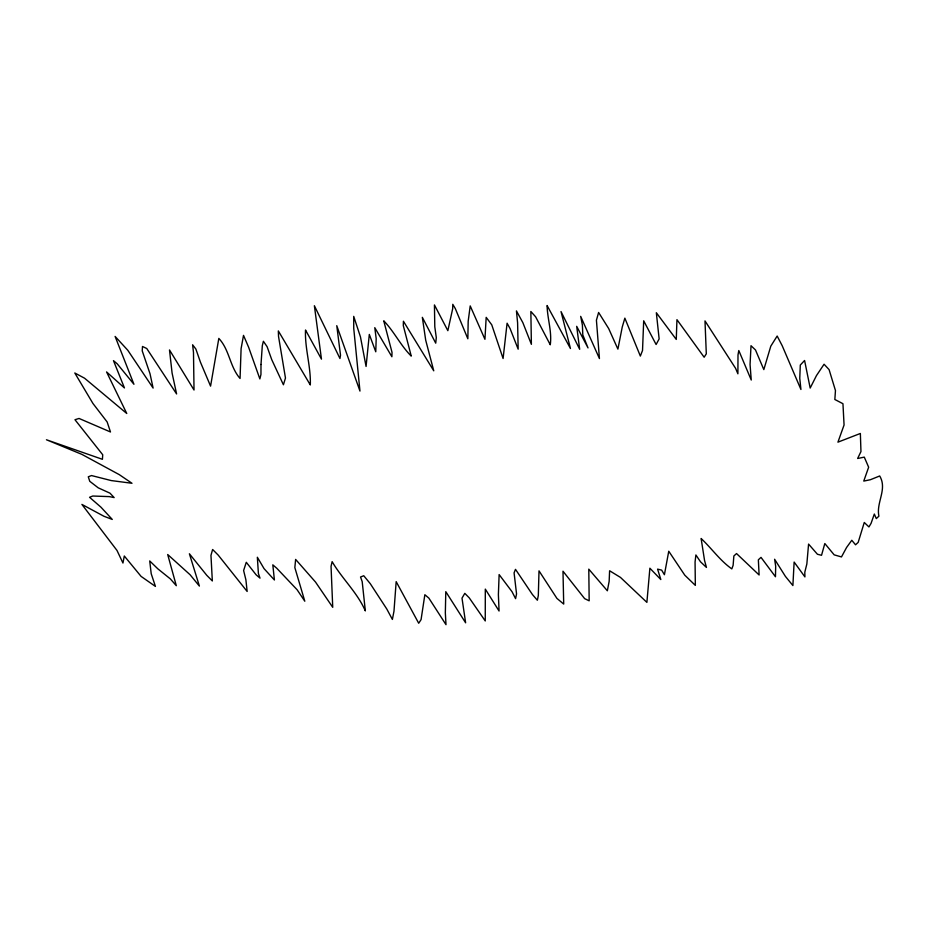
<?xml version="1.0" encoding="UTF-8"?>
<svg xmlns="http://www.w3.org/2000/svg" width="929" height="929" viewBox="0 0 929 929"><rect width="100%" height="100%" fill="white"/><g stroke="black" fill="none" stroke-linecap="round" stroke-linejoin="round"><path stroke-width="1.39" d="M260.991 364.493L260.956 374.445L259.865 378.916L248.635 347.283L243.514 335.381L241.099 348.63L240.054 378.475C229.777 366.804 229.533 349.734 218.826 338.411L210.569 386.127L200.42 362.124L195.88 349.06L192.605 344.775L193.487 352.439L194.022 390.017L169.496 349.954L172.086 373.028L176.591 393.954L146.759 348.526L142.497 346.471L142.23 350.872L150.022 373.772L153.111 388.078L127.784 350.256L115.103 336.426L133.939 384.281L117.228 363.831L113.477 360.649L124.44 387.939L106.568 371.925L126.762 413.486L84.551 378.196L74.796 372.993L92.935 403.465L107.16 421.987L110.481 431.973L79.046 418.456L74.97 419.722L102.724 454.769L102.422 459.309L46.45 439.765L81.845 454.351L119.237 474.614L131.988 483.277L111.259 480.572L91.506 475.555L88.29 476.809L89.765 481.303L98.253 487.853L109.97 493.16L114.151 497.584L109.297 496.609L92.772 496.028L89.556 497.282L100.971 507.199L112.27 519.439L103.955 516.269L81.903 504.412L116.996 550.456L122.953 563.032L124.3 556.006L141.092 576.398L155.422 586.42L151.206 573.716L149.72 560.942L157.825 568.815L170.355 578.895L176.301 585.7L167.696 554.52L190.05 574.703L199.387 586.083L189.388 553.765L206.749 575.295L212.335 580.95L210.964 555.356L212.625 549.492L218.199 555.101L247.149 591.459L245.895 579.801L243.619 570.534L246.278 562.277L256.09 574.772L260.004 578.14L258.401 573.518L257.345 557.249L264.057 568.653L274.403 579.986L272.812 564.855L276.737 568.223L297.106 589.741L304.805 601.226L294.841 567.596L295.631 559.421L315.535 582.077L332.733 607.322L331.049 566.353L332.129 561.65C342.093 578.744 357.34 592.563 365.341 610.91L362.194 581.635L360.533 577.014L363.75 575.736L370.288 583.702L386.778 608.994L392.386 619.434L393.989 611.108L396.172 581.635L418.7 623.254L421.069 619.62L424.855 594.723L428.861 598.113L446.001 624.683L445.339 612.873L445.792 591.657L465.626 622.813L462.003 598.148L464.814 593.352L469.273 597.893L485.252 620.955L485.31 589.114L499.059 611.015L498.385 594.537L499.128 574.575L512.042 591.715L515.583 598.648L516.547 593.91L514.085 572.891L515.49 569.338L532.433 594.537L537.368 600.25L538.321 595.512L539.006 570.859L556.924 598.404L563.706 604.059L562.986 571.207L584.631 598.624L589.172 600.819L588.789 569.152L607.345 590.774L609.157 581.322L609.61 570.766L620.479 577.42L646.886 602.364L649.882 568.211L660.821 579.545L657.581 569.117L661.669 570.139L664.409 574.726L668.752 551.234L684.801 575.202L695.345 585.386L695.066 561.987L695.891 554.961L700.501 561.79L706.446 567.433L704.554 560.489L701.116 538.495C711.637 548.354 720.01 560.559 731.82 568.896L733.12 565.343L733.864 555.983L736.534 553.556L759.109 574.981L758.354 559.804L761.014 557.377L775.46 576.758L775.68 566.214L774.612 559.246L785.423 576.41L792.89 585.549L794.132 562.068L804.92 576.909L804.804 572.229L806.848 563.973L808.578 544.092L817.439 554.265L821.538 555.287L824.813 543.535L834.184 554.857L841.477 556.935L846.609 547.436L851.788 540.283L855.551 544.8L858.175 542.385L864.272 522.47L868.929 526.94L871.054 523.399L874.328 514.039L876.291 518.591L878.904 516.187C875.942 502.461 887.625 489.235 879.693 475.973L870.427 479.712L863.761 481.083L868.65 467.217L864.284 457.126L857.63 458.496L860.962 451.564L860.359 433.471L837.935 442.158L844.066 425.006L842.951 403.709L834.846 399.505L835.461 390.54L829.086 369.614L824.069 364.238L816.463 375.595L810.181 388.055L804.584 360.475L800.299 365.051L799.764 378.382L800.937 389.483L782.218 345.762L777.167 336.031L770.803 346.145L763.824 369.603L755.498 349.978L751.015 345.716L750.063 364.528L751.247 380.031L738.799 350.535L737.998 354.983L737.893 373.818L735.594 368.348L704.995 320.911L706.307 353.844L704.147 357.235L676.951 319.669L676.266 339.433L656.338 312.725L659.137 338.911L656.106 344.52L643.692 320.795L642.52 350.488L640.348 356.074L624.857 318.148L622.256 326.996L617.901 349.118L608.669 328.541L598.613 312.481L596.418 320.203L599.437 358.571L580.671 316.359L582.39 325.045L582.797 334.904L588.022 347.922L576.688 326.334L579.673 349.304L561.023 311.563L570.452 348.514L547.076 305.502C547.367 318.67 552.093 331.746 550.27 344.787L535.615 316.789L530.854 311.494L531.388 344.334L522.864 322.677L516.443 310.89L517.604 322.862L518.161 349.176L510.091 328.587L507.095 323.211L503.088 358.513L491.755 324.825L486.181 317.358L484.938 339.306L470.213 305.908L468.181 321.248L467.844 338.783L455.315 308.591L452.783 304.317L452.69 308.672L447.848 330.678L434.435 304.933L434.795 326.741L436.293 337.657L435.724 343.161L422.335 317.335L425.703 340.2L433.75 370.81L403.418 321.237L403.302 325.614L411.245 356.097C400.643 345.565 394.175 331.572 383.747 320.807L392.015 352.346L391.887 356.759L374.782 327.67L376.187 338.586L375.769 351.789L369.312 334.428L366.072 366.456L360.464 336.913L353.717 316.371L353.74 328.378L359.964 391.074L336.762 325.673L340.513 355.18L339.956 358.513L314.374 305.711L321.469 359.14L305.513 330.004C304.712 348.48 311.018 366.514 310.309 384.966L278.328 330.921L278.526 336.391L285.47 378.045L283.415 384.769L271.767 359.709L267.087 346.656L263.395 341.291L262.303 345.716L260.991 364.493"/></g></svg>
